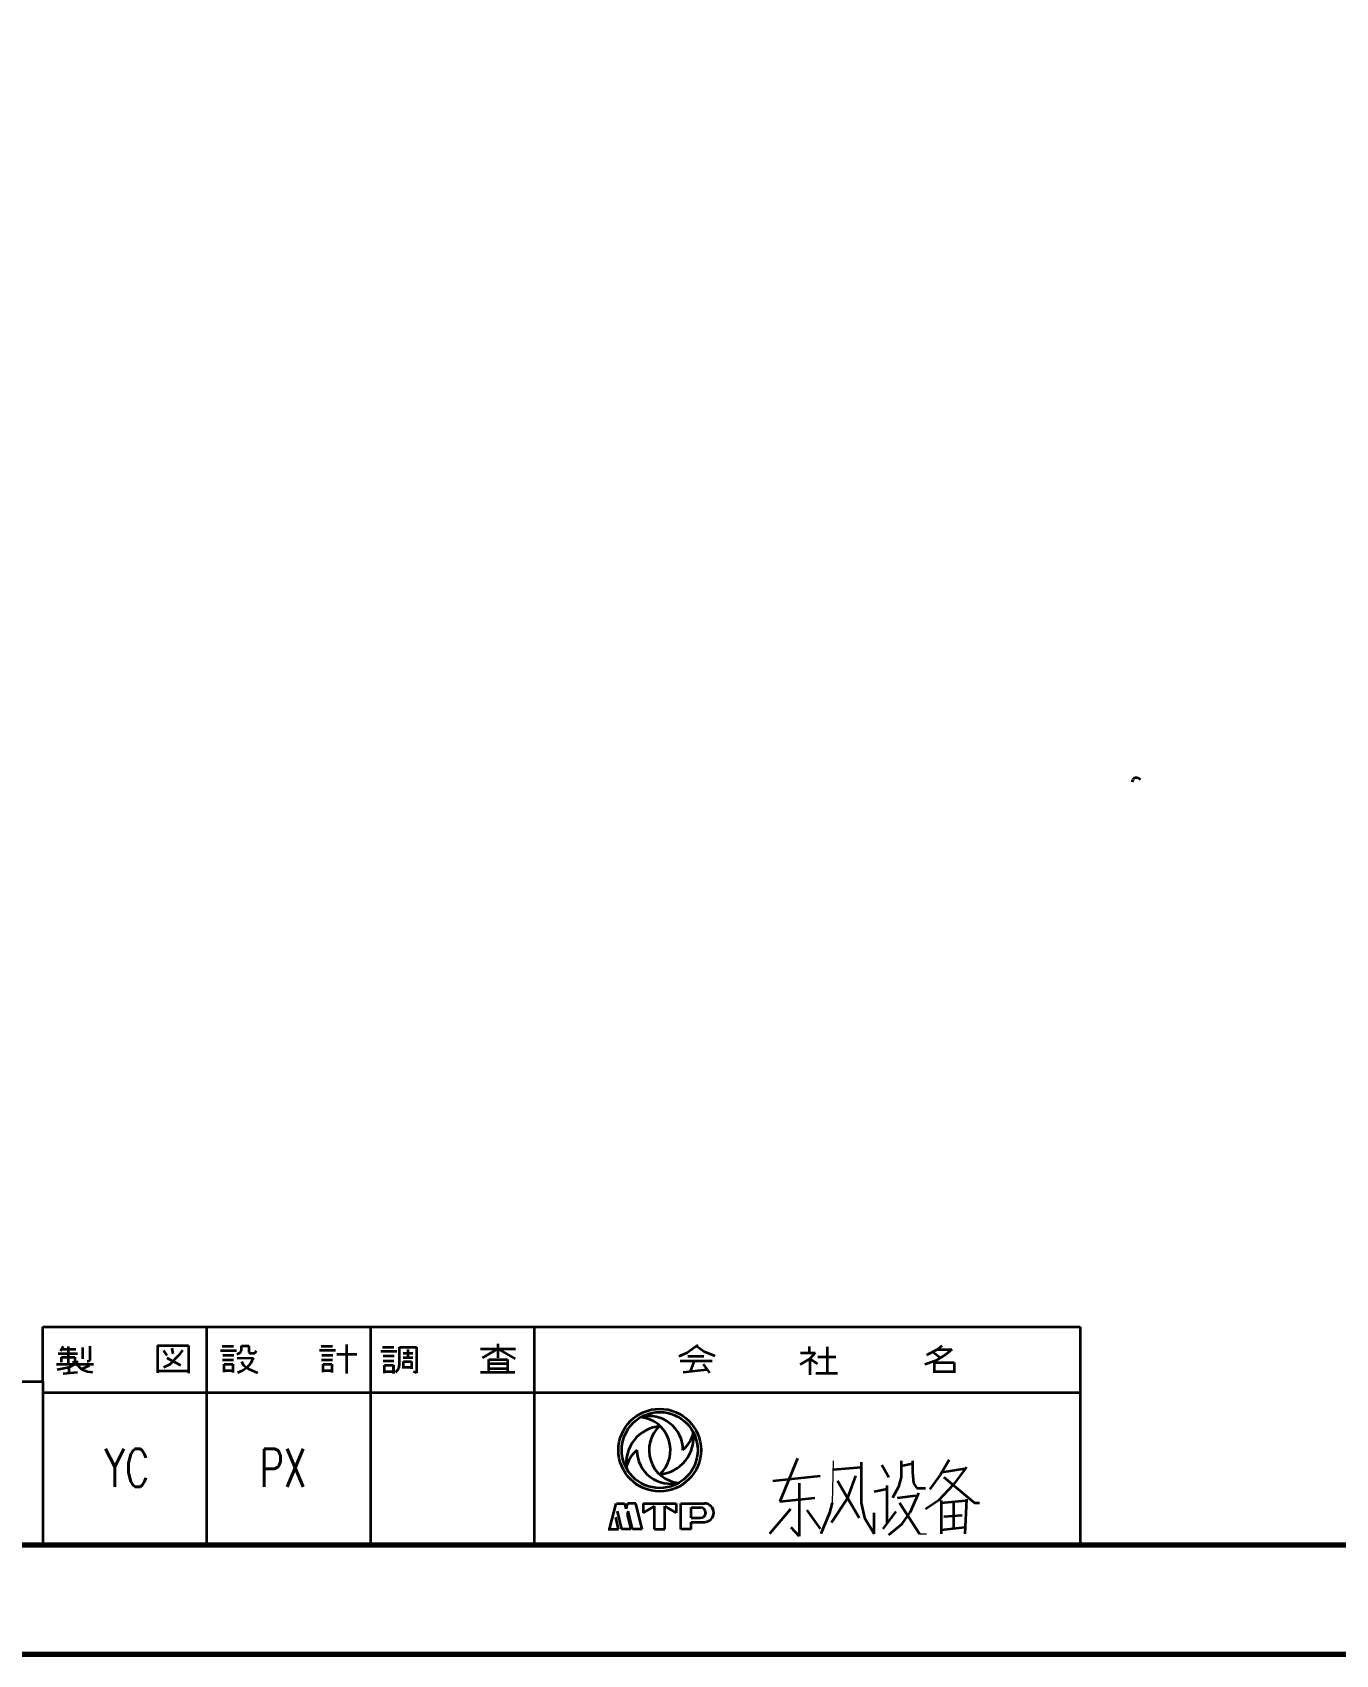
# Model space of a CAD drawing. Header units: millimetres. Extents: x 1333 to 104182, y -62616 to -5704.
# Drawn here: x 43719.6 to 43958.2, y -62590.8 to -62293.8 of the extents above; entities that cross this region are included whole.
import ezdxf
from ezdxf.enums import TextEntityAlignment as Align

# ---------------------------------------------------------------- set-up
doc = ezdxf.new("R2010")
doc.units = ezdxf.units.MM
doc.header["$LTSCALE"] = 0.5
for name, color, linetype in [('08', 1, 'Continuous'), ('11', 3, 'Continuous'), ('SHM_LABEL', 40, 'Continuous')]:
    doc.layers.add(name, color=color, linetype=linetype)
doc.styles.get("Standard").update_dxf_attribs({"font": 'simplex.shx'})

# ---------------------------------------------------------------- blocks, each defined once
blk = doc.blocks.new('999')
at = {"color": 7, "lineweight": 35}
for p, q in [((73587.98, -11853.12), (73872.98, -11853.12)), ((73632.98, -11853.12), (73632.98, -11913.12)), ((73677.98, -11853.12), (73677.98, -11913.12)), ((73722.98, -11853.12), (73722.98, -11913.12)), ((73872.98, -11853.12), (73872.98, -11913.12)), ((73690.69, -11858.7), (73690.69, -11865.74)), ((73708.27, -11859.19), (73717.85, -11859.19)), ((73712.98, -11859.19), (73708.76, -11861.62)), ((73712.98, -11857.77), (73712.98, -11861.59)), ((73712.98, -11859.19), (73717.71, -11861.92)), ((73767.93, -11858.18), (73764.97, -11860.28)), ((73767.61, -11858.4), (73769.67, -11859.86)), ((73798.47, -11858.52), (73798.47, -11860.3)), ((73803.42, -11858.59), (73803.42, -11865.82)), ((73834.98, -11858.34), (73833.77, -11859.34)), ((73689.31, -11862.61), (73689.31, -11864.64)), ((73710.54, -11865.5), (73710.54, -11862.08)), ((73710.54, -11862.08), (73715.61, -11862.08)), ((73710.54, -11863.22), (73715.61, -11863.22)), ((73715.61, -11862.08), (73715.61, -11865.54)), ((73764.97, -11860.28), (73762.71, -11861.29)), ((73763.06, -11862.45), (73771.89, -11862.45)), ((73765.17, -11861.16), (73769.56, -11861.16)), ((73766.92, -11862.45), (73765.82, -11865.36)), ((73769.41, -11863.41), (73771.15, -11865.76)), ((73769.67, -11859.86), (73772.57, -11861.11)), ((73798.7, -11861.89), (73796.05, -11863.44)), ((73796.17, -11860.3), (73800.11, -11860.3)), ((73800.11, -11860.3), (73798.7, -11861.89)), ((73798.7, -11861.89), (73800.82, -11863.26)), ((73798.7, -11861.89), (73798.7, -11866.27)), ((73800.85, -11861.31), (73805.82, -11861.31)), ((73833.25, -11862.45), (73830.25, -11863.43)), ((73833.77, -11859.34), (73830.7, -11860.87)), ((73832.49, -11859.98), (73834.57, -11861.65)), ((73832.96, -11862.87), (73838.34, -11862.87)), ((73832.96, -11865.78), (73832.96, -11862.87)), ((73836.08, -11860.73), (73833.25, -11862.45)), ((73833.77, -11859.34), (73837.73, -11859.34)), ((73837.73, -11859.34), (73836.08, -11860.73)), ((73838.34, -11862.87), (73838.34, -11865.74)), ((73690.69, -11865.74), (73689.84, -11865.51)), ((73708.27, -11865.54), (73717.68, -11865.54)), ((73710.54, -11864.52), (73715.61, -11864.52)), ((73763.94, -11865.58), (73770.41, -11864.82)), ((73800.35, -11865.82), (73806.27, -11865.82)), ((73832.96, -11865.38), (73838.34, -11865.38)), ((73476.98, -11868.12), (73587.98, -11868.12)), ((73587.98, -11871.12), (73872.98, -11871.12)), ((73743.7, -11908.7), (73745.48, -11901.62)), ((73745.55, -11901.62), (73747.82, -11901.62)), ((73745.78, -11903.76), (73746.97, -11908.7)), ((73747.82, -11901.62), (73748.18, -11903.12)), ((73748.64, -11901.62), (73748.18, -11903.12)), ((73748.75, -11903.7), (73748.52, -11904.53)), ((73750.89, -11901.62), (73748.64, -11901.62)), ((73750.02, -11908.7), (73748.75, -11903.7)), ((73752.66, -11908.7), (73750.89, -11901.62)), ((73752.92, -11901.62), (73761.99, -11901.62)), ((73752.92, -11901.62), (73752.92, -11904.17)), ((73752.92, -11904.17), (73756.04, -11902.33)), ((73756.04, -11908.7), (73756.04, -11902.33)), ((73758.88, -11908.7), (73758.88, -11902.33)), ((73761.99, -11904.17), (73758.88, -11902.33)), ((73761.99, -11901.62), (73761.99, -11904.17)), ((73763.22, -11901.62), (73769.74, -11901.62)), ((73763.22, -11908.7), (73763.22, -11901.62)), ((73766.06, -11902.75), (73768.66, -11902.75)), ((73766.06, -11905.59), (73766.06, -11902.75)), ((73745.27, -11905.39), (73746.03, -11908.7)), ((73748.52, -11904.53), (73749.52, -11908.7)), ((73766.06, -11905.59), (73768.66, -11905.59)), ((73766.06, -11906.72), (73769.74, -11906.72)), ((73766.06, -11908.7), (73766.06, -11906.72)), ((73743.29, -11908.7), (73746.12, -11908.7)), ((73749.52, -11908.7), (73746.97, -11908.7)), ((73752.66, -11908.7), (73750.02, -11908.7)), ((73756.04, -11908.7), (73758.88, -11908.7)), ((73766.06, -11908.7), (73763.22, -11908.7))]:
    blk.add_line(p, q, dxfattribs=at)
at = {"color": 7, "lineweight": 35, "ltscale": 0.125}
blk.add_line((73587.98, -11868.12), (73587.98, -11853.12), dxfattribs=at)
at = {"color": 7, "lineweight": 35, "ltscale": 0.012385}
blk.add_line((73593.58, -11858.51), (73592.83, -11859.79), dxfattribs=at)
at = {"color": 7, "lineweight": 35, "ltscale": 0.038324}
blk.add_line((73594.98, -11858.54), (73594.95, -11863.13), dxfattribs=at)
at = {"color": 7, "lineweight": 35, "ltscale": 0.025931}
blk.add_line((73598.95, -11858.79), (73598.95, -11861.9), dxfattribs=at)
at = {"color": 7, "lineweight": 35, "ltscale": 0.033368}
blk.add_line((73600.91, -11858.4), (73600.91, -11862.4), dxfattribs=at)
at = {"color": 7, "lineweight": 35, "ltscale": 0.070776}
for p, q in [((73619.5, -11858.28), (73627.99, -11858.28)), ((73619.5, -11865.17), (73627.99, -11865.17))]:
    blk.add_line(p, q, dxfattribs=at)
at = {"color": 7, "lineweight": 35, "ltscale": 0.062347}
blk.add_line((73619.5, -11858.28), (73619.5, -11865.77), dxfattribs=at)
at = {"color": 7, "lineweight": 35, "ltscale": 0.012539}
blk.add_line((73623.49, -11859.02), (73623.72, -11860.5), dxfattribs=at)
at = {"color": 7, "lineweight": 35, "ltscale": 0.063303}
blk.add_line((73627.99, -11858.28), (73627.99, -11865.88), dxfattribs=at)
at = {"color": 7, "lineweight": 35, "ltscale": 0.025879}
for p, q in [((73637.24, -11858.44), (73640.34, -11858.44)), ((73664.43, -11858.42), (73667.54, -11858.42))]:
    blk.add_line(p, q, dxfattribs=at)
at = {"color": 7, "lineweight": 35, "ltscale": 0.01087}
blk.add_line((73642.58, -11859.68), (73642.58, -11858.37), dxfattribs=at)
at = {"color": 7, "lineweight": 35, "ltscale": 0.017126}
blk.add_line((73642.58, -11858.37), (73644.63, -11858.37), dxfattribs=at)
at = {"color": 7, "lineweight": 35, "ltscale": 0.014682}
blk.add_line((73644.63, -11858.37), (73644.63, -11860.14), dxfattribs=at)
at = {"color": 7, "lineweight": 35, "ltscale": 0.066437}
blk.add_line((73671.45, -11857.97), (73671.45, -11865.94), dxfattribs=at)
at = {"color": 7, "lineweight": 35, "ltscale": 0.025867}
blk.add_line((73681.32, -11858.66), (73684.42, -11858.66), dxfattribs=at)
at = {"color": 7, "lineweight": 35, "ltscale": 0.040677}
blk.add_line((73685.98, -11863.58), (73685.98, -11858.7), dxfattribs=at)
at = {"color": 7, "lineweight": 35, "ltscale": 0.039233}
blk.add_line((73685.98, -11858.7), (73690.69, -11858.7), dxfattribs=at)
at = {"color": 7, "lineweight": 35, "ltscale": 0.085229}
blk.add_line((73591.74, -11863.41), (73601.96, -11863.41), dxfattribs=at)
at = {"color": 7, "lineweight": 35, "ltscale": 0.044715}
blk.add_line((73592.19, -11860.48), (73597.56, -11860.46), dxfattribs=at)
at = {"color": 7, "lineweight": 35, "ltscale": 0.032741}
blk.add_line((73593.15, -11859.25), (73597.08, -11859.29), dxfattribs=at)
at = {"color": 7, "lineweight": 35, "ltscale": 0.011821}
blk.add_line((73593.15, -11862.86), (73593.17, -11861.44), dxfattribs=at)
at = {"color": 7, "lineweight": 35, "ltscale": 0.030435}
blk.add_line((73593.17, -11861.44), (73596.83, -11861.49), dxfattribs=at)
at = {"color": 7, "lineweight": 35, "ltscale": 0.015919}
blk.add_line((73596.87, -11863.41), (73595.16, -11864.26), dxfattribs=at)
at = {"color": 7, "lineweight": 35, "ltscale": 0.003058}
blk.add_line((73596.53, -11862.95), (73596.16, -11862.97), dxfattribs=at)
at = {"color": 7, "lineweight": 35, "ltscale": 0.003768}
blk.add_line((73596.85, -11862.63), (73596.53, -11862.95), dxfattribs=at)
at = {"color": 7, "lineweight": 35, "ltscale": 0.009536}
blk.add_line((73596.83, -11861.49), (73596.85, -11862.63), dxfattribs=at)
at = {"color": 7, "lineweight": 35, "ltscale": 0.008582}
blk.add_line((73597.37, -11862.47), (73597.37, -11863.5), dxfattribs=at)
at = {"color": 7, "lineweight": 35, "ltscale": 0.014683}
blk.add_line((73597.37, -11863.5), (73598.61, -11864.76), dxfattribs=at)
at = {"color": 7, "lineweight": 35, "ltscale": 0.00304}
blk.add_line((73600.59, -11862.65), (73600.23, -11862.65), dxfattribs=at)
at = {"color": 7, "lineweight": 35, "ltscale": 0.003388}
blk.add_line((73600.91, -11862.4), (73600.59, -11862.65), dxfattribs=at)
at = {"color": 7, "lineweight": 35, "ltscale": 0.016097}
blk.add_line((73622.9, -11863.5), (73621.14, -11864.3), dxfattribs=at)
at = {"color": 7, "lineweight": 35, "ltscale": 0.013534}
blk.add_line((73621.19, -11859.66), (73622.12, -11860.98), dxfattribs=at)
at = {"color": 7, "lineweight": 35, "ltscale": 0.035448}
blk.add_line((73622.12, -11861.6), (73625.84, -11863.66), dxfattribs=at)
at = {"color": 7, "lineweight": 35, "ltscale": 0.029906}
blk.add_line((73625.41, -11860.94), (73622.9, -11863.5), dxfattribs=at)
at = {"color": 7, "lineweight": 35, "ltscale": 0.013951}
blk.add_line((73626.37, -11859.56), (73625.41, -11860.94), dxfattribs=at)
at = {"color": 7, "lineweight": 35, "ltscale": 0.036719}
for p, q in [((73636.78, -11859.59), (73641.19, -11859.59)), ((73663.98, -11859.56), (73668.38, -11859.56)), ((73680.86, -11859.81), (73685.27, -11859.81))]:
    blk.add_line(p, q, dxfattribs=at)
at = {"color": 7, "lineweight": 35, "ltscale": 0.024927}
for p, q in [((73637.4, -11862.2), (73640.39, -11862.2)), ((73664.59, -11862.17), (73667.58, -11862.17))]:
    blk.add_line(p, q, dxfattribs=at)
at = {"color": 7, "lineweight": 35, "ltscale": 0.025122}
blk.add_line((73637.44, -11860.89), (73640.46, -11860.89), dxfattribs=at)
at = {"color": 7, "lineweight": 35, "ltscale": 0.018304}
for p, q in [((73637.81, -11865.58), (73637.81, -11863.39)), ((73665, -11865.56), (73665, -11863.36)), ((73681.89, -11865.8), (73681.89, -11863.6))]:
    blk.add_line(p, q, dxfattribs=at)
at = {"color": 7, "lineweight": 35, "ltscale": 0.019971}
for p, q in [((73637.81, -11863.39), (73640.2, -11863.39)), ((73665, -11863.36), (73667.4, -11863.36)), ((73637.81, -11865.15), (73640.2, -11865.15)), ((73665, -11865.12), (73667.4, -11865.12))]:
    blk.add_line(p, q, dxfattribs=at)
at = {"color": 7, "lineweight": 35, "ltscale": 0.019257}
for p, q in [((73640.2, -11863.39), (73640.2, -11865.7)), ((73684.29, -11863.6), (73684.29, -11865.92))]:
    blk.add_line(p, q, dxfattribs=at)
at = {"color": 7, "lineweight": 35, "ltscale": 0.006976}
blk.add_line((73641.39, -11860.66), (73642.15, -11860.3), dxfattribs=at)
at = {"color": 7, "lineweight": 35, "ltscale": 0.03595}
blk.add_line((73641.44, -11861.69), (73645.75, -11861.67), dxfattribs=at)
at = {"color": 7, "lineweight": 35, "ltscale": 0.00629}
blk.add_line((73642.15, -11860.3), (73642.58, -11859.68), dxfattribs=at)
at = {"color": 7, "lineweight": 35, "ltscale": 0.009218}
blk.add_line((73642.56, -11862.65), (73643.1, -11863.61), dxfattribs=at)
at = {"color": 7, "lineweight": 35, "ltscale": 0.014821}
blk.add_line((73643.1, -11863.61), (73644.52, -11864.69), dxfattribs=at)
at = {"color": 7, "lineweight": 35, "ltscale": 0.014299}
blk.add_line((73645.18, -11863.09), (73644.04, -11864.37), dxfattribs=at)
at = {"color": 7, "lineweight": 35, "ltscale": 0.003426}
blk.add_line((73644.63, -11860.14), (73644.99, -11860.34), dxfattribs=at)
at = {"color": 7, "lineweight": 35, "ltscale": 0.01073}
blk.add_line((73644.99, -11860.34), (73646.28, -11860.34), dxfattribs=at)
at = {"color": 7, "lineweight": 35, "ltscale": 0.012738}
blk.add_line((73645.75, -11861.67), (73645.18, -11863.09), dxfattribs=at)
at = {"color": 7, "lineweight": 35, "ltscale": 0.006401}
blk.add_line((73646.28, -11860.34), (73646.66, -11859.68), dxfattribs=at)
at = {"color": 7, "lineweight": 35, "ltscale": 0.02511}
for p, q in [((73664.64, -11860.87), (73667.65, -11860.87)), ((73681.52, -11861.11), (73684.54, -11861.11))]:
    blk.add_line(p, q, dxfattribs=at)
at = {"color": 7, "lineweight": 35, "ltscale": 0.01926}
blk.add_line((73667.4, -11863.36), (73667.4, -11865.67), dxfattribs=at)
at = {"color": 7, "lineweight": 35, "ltscale": 0.045654}
blk.add_line((73668.78, -11860.66), (73674.25, -11860.66), dxfattribs=at)
at = {"color": 7, "lineweight": 35, "ltscale": 0.024915}
blk.add_line((73681.48, -11862.41), (73684.47, -11862.41), dxfattribs=at)
at = {"color": 7, "lineweight": 35, "ltscale": 0.019983}
for p, q in [((73681.89, -11863.6), (73684.29, -11863.6)), ((73681.89, -11865.37), (73684.29, -11865.37))]:
    blk.add_line(p, q, dxfattribs=at)
at = {"color": 7, "lineweight": 35, "ltscale": 0.008641}
blk.add_line((73685.78, -11864.6), (73685.98, -11863.58), dxfattribs=at)
at = {"color": 7, "lineweight": 35, "ltscale": 0.022327}
for p, q in [((73687, -11860.37), (73689.68, -11860.37)), ((73687, -11861.55), (73689.68, -11861.55))]:
    blk.add_line(p, q, dxfattribs=at)
at = {"color": 7, "lineweight": 35, "ltscale": 0.016611}
blk.add_line((73687.04, -11864.6), (73687.04, -11862.61), dxfattribs=at)
at = {"color": 7, "lineweight": 35, "ltscale": 0.018945}
for p, q in [((73687.04, -11862.61), (73689.31, -11862.61)), ((73687.04, -11864.2), (73689.31, -11864.2))]:
    blk.add_line(p, q, dxfattribs=at)
at = {"color": 7, "lineweight": 35, "ltscale": 0.018152}
blk.add_line((73688.29, -11859.37), (73688.29, -11861.55), dxfattribs=at)
at = {"color": 7, "lineweight": 35, "ltscale": 0.027653}
blk.add_line((73595.16, -11864.26), (73591.92, -11864.96), dxfattribs=at)
at = {"color": 7, "lineweight": 35, "ltscale": 0.032907}
blk.add_line((73593.58, -11865.97), (73597.51, -11865.56), dxfattribs=at)
at = {"color": 7, "lineweight": 35, "ltscale": 0.013156}
blk.add_line((73595.16, -11864.26), (73595.16, -11865.83), dxfattribs=at)
at = {"color": 7, "lineweight": 35, "ltscale": 0.01925}
blk.add_line((73600.71, -11863.8), (73598.61, -11864.76), dxfattribs=at)
at = {"color": 7, "lineweight": 35, "ltscale": 0.015107}
blk.add_line((73598.61, -11864.76), (73600.32, -11865.35), dxfattribs=at)
at = {"color": 7, "lineweight": 35, "ltscale": 0.011018}
blk.add_line((73600.32, -11865.35), (73601.62, -11865.58), dxfattribs=at)
at = {"color": 7, "lineweight": 35, "ltscale": 0.013082}
blk.add_line((73642.92, -11865.15), (73641.46, -11865.72), dxfattribs=at)
at = {"color": 7, "lineweight": 35, "ltscale": 0.011358}
blk.add_line((73644.04, -11864.37), (73642.92, -11865.15), dxfattribs=at)
at = {"color": 7, "lineweight": 35, "ltscale": 0.022491}
blk.add_line((73644.52, -11864.69), (73646.98, -11865.79), dxfattribs=at)
at = {"color": 7, "lineweight": 35, "ltscale": 0.010372}
blk.add_line((73685.01, -11865.58), (73685.78, -11864.6), dxfattribs=at)
at = {"color": 7, "lineweight": 35, "ltscale": 0.375}
blk.add_line((73587.98, -11868.12), (73587.98, -11913.12), dxfattribs=at)
at = {"color": 7, "lineweight": 70}
for p, q in [((75894.98, -11913.12), (73476.98, -11913.12)), ((75924.98, -11943.12), (73401.98, -11943.12))]:
    blk.add_line(p, q, dxfattribs=at)
at = {"color": 7, "lineweight": 35}
for points in [[(73795.27, -11889.28), (73790.48, -11901.13)], [(73812.75, -11890.29), (73812.75, -11901.47)], [(73823.77, -11889.95), (73823.77, -11894.36)], [(73826.88, -11889.95), (73826.88, -11893)], [(73836.94, -11889.62), (73834.54, -11893.68)], [(73788.57, -11895.37), (73801.5, -11894.02)], [(73805.09, -11892.33), (73812.75, -11891.65)], [(73809.16, -11900.12), (73811.31, -11894.02)], [(73818.5, -11890.97), (73820.41, -11894.36)], [(73823.77, -11894.36), (73823.05, -11897.07)], [(73823.77, -11891.31), (73826.88, -11890.63)], [(73826.88, -11893), (73827.12, -11896.05)], [(73841.73, -11891.65), (73838.13, -11896.39), (73834.06, -11900.79), (73830.47, -11903.16)], [(73834.54, -11893.68), (73831.67, -11897.74)], [(73835.02, -11893), (73841.25, -11891.99)], [(73835.5, -11894.36), (73843.88, -11901.47), (73845.32, -11901.47)], [(73795.75, -11896.05), (73795.75, -11910.62)], [(73806.29, -11895.37), (73812.27, -11905.54)], [(73819.94, -11897.74), (73816.34, -11898.42)], [(73819.94, -11906.89), (73819.94, -11896.73)], [(73823.05, -11897.07), (73821.37, -11900.12)], [(73828.56, -11898.76), (73826.16, -11904.18)], [(73827.12, -11896.05), (73828.08, -11897.41)], [(73828.08, -11897.41), (73830.47, -11897.41)], [(73793.35, -11903.16), (73787.61, -11909.94)], [(73790.48, -11901.13), (73800.06, -11900.12)], [(73797.9, -11903.5), (73801.5, -11908.58)], [(73804.85, -11901.47), (73804.13, -11904.18)], [(73804.61, -11906.89), (73809.16, -11900.12)], [(73812.75, -11901.47), (73813.71, -11905.54)], [(73822.81, -11900.12), (73827.84, -11899.44)], [(73823.29, -11901.47), (73828.8, -11909.94)], [(73834.78, -11900.79), (73834.78, -11909.94)], [(73834.78, -11901.47), (73841.49, -11900.79)], [(73838.13, -11901.47), (73838.13, -11908.24)], [(73841.73, -11900.45), (73841.25, -11909.94)], [(73804.13, -11904.18), (73801.74, -11909.94)], [(73813.71, -11905.54), (73816.34, -11909.94)], [(73816.34, -11909.94), (73816.34, -11904.18)], [(73822.33, -11903.84), (73818.74, -11908.58)], [(73820.41, -11910.28), (73824.01, -11907.23)], [(73824.01, -11907.23), (73826.16, -11904.18)], [(73835.5, -11905.2), (73840.53, -11904.86)], [(73795.75, -11910.62), (73793.59, -11908.24)], [(73841.25, -11908.24), (73834.78, -11908.92)]]:
    blk.add_lwpolyline(points, dxfattribs=at)
for radius in [11.34, 10.43]:
    blk.add_circle((73757.46, -11886.97), radius, dxfattribs=at)
for centre, radius, start, end in [((73758.37, -11890.48), 10.11, 94.3618, 189.3685), ((73751.34, -11886.97), 9.07, 312.4542, 84.3408), ((73754.51, -11886.97), 9.33, 0, 103.7818), ((73763.58, -11886.97), 9.07, 132.4542, 264.3408), ((73756.55, -11883.45), 10.22, 274.9268, 7.678), ((73757.46, -11879.71), 9.61, 311.5828, 344.9375), ((73757.46, -11894.22), 9.57, 131.0518, 165.2314), ((73760.41, -11886.97), 9.23, 180, 285.8775), ((73768.66, -11904.17), 1.42, 270, 90), ((73769.74, -11904.17), 2.55, 270, 90)]:
    blk.add_arc(centre, radius, start, end, dxfattribs=at)

msp = doc.modelspace()

# ---------------------------------------------------------------- linework, layer by layer
at = {"lineweight": 35, "ltscale": 0.016317}
msp.add_line((43920.981, -62431.03), (43921.153, -62430.606), dxfattribs=at)
at = {"color": 7, "lineweight": 35}
for p, q in [((43721.462, -62530.825), (43911.462, -62530.825)), ((43751.462, -62530.825), (43751.462, -62570.825)), ((43781.462, -62530.825), (43781.462, -62570.825)), ((43811.462, -62530.825), (43811.462, -62570.825)), ((43911.462, -62530.825), (43911.462, -62570.825)), ((43647.462, -62540.825), (43721.462, -62540.825)), ((43721.462, -62542.825), (43911.462, -62542.825))]:
    msp.add_line(p, q, dxfattribs=at)
at = {"color": 7, "lineweight": 35, "ltscale": 0.125}
msp.add_line((43721.462, -62540.825), (43721.462, -62530.825), dxfattribs=at)
at = {"color": 7, "lineweight": 35, "ltscale": 0.044715}
msp.add_line((43724.271, -62535.732), (43727.848, -62535.717), dxfattribs=at)
at = {"color": 7, "lineweight": 35, "ltscale": 0.012385}
msp.add_line((43725.2, -62534.42), (43724.698, -62535.274), dxfattribs=at)
at = {"color": 7, "lineweight": 35, "ltscale": 0.032741}
msp.add_line((43724.91, -62534.914), (43727.529, -62534.939), dxfattribs=at)
at = {"color": 7, "lineweight": 35, "ltscale": 0.038324}
msp.add_line((43726.128, -62534.435), (43726.113, -62537.501), dxfattribs=at)
at = {"color": 7, "lineweight": 35, "ltscale": 0.025931}
msp.add_line((43728.777, -62534.603), (43728.777, -62536.678), dxfattribs=at)
at = {"color": 7, "lineweight": 35, "ltscale": 0.033368}
msp.add_line((43730.085, -62534.344), (43730.085, -62537.013), dxfattribs=at)
at = {"color": 7, "lineweight": 35, "ltscale": 0.070776}
for p, q in [((43742.475, -62534.268), (43748.137, -62534.268)), ((43742.475, -62538.859), (43748.137, -62538.859))]:
    msp.add_line(p, q, dxfattribs=at)
at = {"color": 7, "lineweight": 35, "ltscale": 0.062347}
msp.add_line((43742.475, -62534.268), (43742.475, -62539.255), dxfattribs=at)
at = {"color": 7, "lineweight": 35, "ltscale": 0.013534}
msp.add_line((43743.601, -62535.183), (43744.225, -62536.067), dxfattribs=at)
at = {"color": 7, "lineweight": 35, "ltscale": 0.029906}
msp.add_line((43746.418, -62536.037), (43744.743, -62537.745), dxfattribs=at)
at = {"color": 7, "lineweight": 35, "ltscale": 0.012539}
msp.add_line((43745.138, -62534.756), (43745.291, -62535.747), dxfattribs=at)
at = {"color": 7, "lineweight": 35, "ltscale": 0.013951}
msp.add_line((43747.056, -62535.122), (43746.418, -62536.037), dxfattribs=at)
at = {"color": 7, "lineweight": 35, "ltscale": 0.063303}
msp.add_line((43748.137, -62534.268), (43748.137, -62539.332), dxfattribs=at)
at = {"color": 7, "lineweight": 35, "ltscale": 0.036719}
for p, q in [((43753.998, -62535.137), (43756.935, -62535.137)), ((43772.128, -62535.12), (43775.066, -62535.12)), ((43783.384, -62535.283), (43786.322, -62535.283))]:
    msp.add_line(p, q, dxfattribs=at)
at = {"color": 7, "lineweight": 35, "ltscale": 0.025879}
for p, q in [((43754.301, -62534.374), (43756.372, -62534.374)), ((43772.432, -62534.357), (43774.502, -62534.357))]:
    msp.add_line(p, q, dxfattribs=at)
at = {"color": 7, "lineweight": 35, "ltscale": 0.025122}
msp.add_line((43754.438, -62536.006), (43756.448, -62536.006), dxfattribs=at)
at = {"color": 7, "lineweight": 35, "ltscale": 0.006976}
msp.add_line((43757.072, -62535.854), (43757.574, -62535.61), dxfattribs=at)
at = {"color": 7, "lineweight": 35, "ltscale": 0.00629}
msp.add_line((43757.574, -62535.61), (43757.863, -62535.198), dxfattribs=at)
at = {"color": 7, "lineweight": 35, "ltscale": 0.01087}
msp.add_line((43757.863, -62535.198), (43757.863, -62534.328), dxfattribs=at)
at = {"color": 7, "lineweight": 35, "ltscale": 0.017126}
msp.add_line((43757.863, -62534.328), (43759.233, -62534.328), dxfattribs=at)
at = {"color": 7, "lineweight": 35, "ltscale": 0.014682}
msp.add_line((43759.233, -62534.328), (43759.233, -62535.503), dxfattribs=at)
at = {"color": 7, "lineweight": 35, "ltscale": 0.003426}
msp.add_line((43759.233, -62535.503), (43759.47, -62535.64), dxfattribs=at)
at = {"color": 7, "lineweight": 35, "ltscale": 0.01073}
msp.add_line((43759.47, -62535.64), (43760.329, -62535.64), dxfattribs=at)
at = {"color": 7, "lineweight": 35, "ltscale": 0.006401}
msp.add_line((43760.329, -62535.64), (43760.585, -62535.197), dxfattribs=at)
at = {"color": 7, "lineweight": 35, "ltscale": 0.02511}
for p, q in [((43772.57, -62535.99), (43774.579, -62535.99)), ((43783.826, -62536.152), (43785.835, -62536.152))]:
    msp.add_line(p, q, dxfattribs=at)
at = {"color": 7, "lineweight": 35, "ltscale": 0.045654}
msp.add_line((43775.328, -62535.849), (43778.98, -62535.849), dxfattribs=at)
at = {"color": 7, "lineweight": 35, "ltscale": 0.066437}
msp.add_line((43777.113, -62534.059), (43777.113, -62539.374), dxfattribs=at)
at = {"color": 7, "lineweight": 35, "ltscale": 0.025867}
msp.add_line((43783.689, -62534.52), (43785.758, -62534.52), dxfattribs=at)
at = {"color": 7, "lineweight": 35, "ltscale": 0.040677}
msp.add_line((43786.8, -62537.801), (43786.8, -62534.547), dxfattribs=at)
at = {"color": 7, "lineweight": 35, "ltscale": 0.039233}
msp.add_line((43786.8, -62534.547), (43789.939, -62534.547), dxfattribs=at)
at = {"color": 7, "lineweight": 35, "ltscale": 0.022327}
for p, q in [((43787.477, -62535.659), (43789.263, -62535.659)), ((43787.477, -62536.445), (43789.263, -62536.445))]:
    msp.add_line(p, q, dxfattribs=at)
at = {"color": 7, "lineweight": 35, "ltscale": 0.018152}
msp.add_line((43788.335, -62534.993), (43788.335, -62536.445), dxfattribs=at)
at = {"color": 7, "lineweight": 35, "ltscale": 0.058643}
msp.add_line((43789.939, -62534.547), (43789.939, -62539.239), dxfattribs=at)
at = {"color": 7, "lineweight": 35, "ltscale": 0.079822}
msp.add_line((43801.656, -62534.873), (43808.042, -62534.873), dxfattribs=at)
at = {"color": 7, "lineweight": 35, "ltscale": 0.040539}
msp.add_line((43804.794, -62534.873), (43801.986, -62536.494), dxfattribs=at)
at = {"color": 7, "lineweight": 35, "ltscale": 0.031863}
msp.add_line((43804.794, -62533.923), (43804.794, -62536.473), dxfattribs=at)
at = {"color": 7, "lineweight": 35, "ltscale": 0.045558}
msp.add_line((43804.794, -62534.873), (43807.951, -62536.695), dxfattribs=at)
at = {"color": 7, "lineweight": 35, "ltscale": 0.02061}
msp.add_line((43839.457, -62535.597), (43837.953, -62536.272), dxfattribs=at)
at = {"color": 7, "lineweight": 35, "ltscale": 0.030253}
msp.add_line((43841.431, -62534.197), (43839.457, -62535.597), dxfattribs=at)
at = {"color": 7, "lineweight": 35, "ltscale": 0.036572}
msp.add_line((43839.589, -62536.188), (43842.515, -62536.188), dxfattribs=at)
at = {"color": 7, "lineweight": 35, "ltscale": 0.020979}
msp.add_line((43841.218, -62534.348), (43842.587, -62535.319), dxfattribs=at)
at = {"color": 7, "lineweight": 35, "ltscale": 0.02636}
msp.add_line((43842.587, -62535.319), (43844.525, -62536.152), dxfattribs=at)
at = {"color": 7, "lineweight": 35, "ltscale": 0.032813}
msp.add_line((43860.259, -62535.609), (43862.884, -62535.609), dxfattribs=at)
at = {"color": 7, "lineweight": 35, "ltscale": 0.01478}
msp.add_line((43861.789, -62534.426), (43861.789, -62535.609), dxfattribs=at)
at = {"color": 7, "lineweight": 35, "ltscale": 0.017721}
msp.add_line((43862.884, -62535.609), (43861.945, -62536.67), dxfattribs=at)
at = {"color": 7, "lineweight": 35, "ltscale": 0.041394}
msp.add_line((43863.377, -62536.284), (43866.689, -62536.284), dxfattribs=at)
at = {"color": 7, "lineweight": 35, "ltscale": 0.060178}
msp.add_line((43865.087, -62534.474), (43865.087, -62539.289), dxfattribs=at)
at = {"color": 7, "lineweight": 35, "ltscale": 0.028606}
msp.add_line((43885.324, -62534.969), (43883.278, -62535.995), dxfattribs=at)
at = {"color": 7, "lineweight": 35, "ltscale": 0.022202}
msp.add_line((43884.472, -62535.396), (43885.855, -62536.511), dxfattribs=at)
at = {"color": 7, "lineweight": 35, "ltscale": 0.027627}
msp.add_line((43886.865, -62535.898), (43884.975, -62537.045), dxfattribs=at)
at = {"color": 7, "lineweight": 35, "ltscale": 0.013056}
msp.add_line((43886.13, -62534.306), (43885.324, -62534.969), dxfattribs=at)
at = {"color": 7, "lineweight": 35, "ltscale": 0.032959}
msp.add_line((43885.324, -62534.969), (43887.96, -62534.969), dxfattribs=at)
at = {"color": 7, "lineweight": 35, "ltscale": 0.017956}
msp.add_line((43887.96, -62534.969), (43886.865, -62535.898), dxfattribs=at)
at = {"color": 7, "lineweight": 35, "ltscale": 0.085229}
msp.add_line((43723.967, -62537.684), (43730.786, -62537.684), dxfattribs=at)
at = {"color": 7, "lineweight": 35, "ltscale": 0.027653}
msp.add_line((43726.251, -62538.249), (43724.089, -62538.722), dxfattribs=at)
at = {"color": 7, "lineweight": 35, "ltscale": 0.011821}
msp.add_line((43724.911, -62537.318), (43724.926, -62536.373), dxfattribs=at)
at = {"color": 7, "lineweight": 35, "ltscale": 0.030435}
msp.add_line((43724.926, -62536.373), (43727.361, -62536.403), dxfattribs=at)
at = {"color": 7, "lineweight": 35, "ltscale": 0.032907}
msp.add_line((43725.2, -62539.393), (43727.818, -62539.118), dxfattribs=at)
at = {"color": 7, "lineweight": 35, "ltscale": 0.015919}
msp.add_line((43727.392, -62537.684), (43726.251, -62538.249), dxfattribs=at)
at = {"color": 7, "lineweight": 35, "ltscale": 0.013156}
msp.add_line((43726.251, -62538.249), (43726.251, -62539.301), dxfattribs=at)
at = {"color": 7, "lineweight": 35, "ltscale": 0.003058}
msp.add_line((43727.164, -62537.379), (43726.919, -62537.395), dxfattribs=at)
at = {"color": 7, "lineweight": 35, "ltscale": 0.003768}
msp.add_line((43727.377, -62537.166), (43727.164, -62537.379), dxfattribs=at)
at = {"color": 7, "lineweight": 35, "ltscale": 0.009536}
msp.add_line((43727.361, -62536.403), (43727.377, -62537.166), dxfattribs=at)
at = {"color": 7, "lineweight": 35, "ltscale": 0.008582}
msp.add_line((43727.726, -62537.059), (43727.726, -62537.745), dxfattribs=at)
at = {"color": 7, "lineweight": 35, "ltscale": 0.014683}
msp.add_line((43727.726, -62537.745), (43728.548, -62538.584), dxfattribs=at)
at = {"color": 7, "lineweight": 35, "ltscale": 0.01925}
msp.add_line((43729.949, -62537.944), (43728.548, -62538.584), dxfattribs=at)
at = {"color": 7, "lineweight": 35, "ltscale": 0.015107}
msp.add_line((43728.548, -62538.584), (43729.69, -62538.981), dxfattribs=at)
at = {"color": 7, "lineweight": 35, "ltscale": 0.00304}
msp.add_line((43729.873, -62537.181), (43729.629, -62537.181), dxfattribs=at)
at = {"color": 7, "lineweight": 35, "ltscale": 0.011018}
msp.add_line((43729.69, -62538.981), (43730.558, -62539.134), dxfattribs=at)
at = {"color": 7, "lineweight": 35, "ltscale": 0.003388}
msp.add_line((43730.085, -62537.013), (43729.873, -62537.181), dxfattribs=at)
at = {"color": 7, "lineweight": 35, "ltscale": 0.016097}
msp.add_line((43744.743, -62537.745), (43743.571, -62538.279), dxfattribs=at)
at = {"color": 7, "lineweight": 35, "ltscale": 0.035448}
msp.add_line((43744.225, -62536.479), (43746.707, -62537.852), dxfattribs=at)
at = {"color": 7, "lineweight": 35, "ltscale": 0.024927}
for p, q in [((43754.408, -62536.876), (43756.402, -62536.876)), ((43772.539, -62536.859), (43774.533, -62536.859))]:
    msp.add_line(p, q, dxfattribs=at)
at = {"color": 7, "lineweight": 35, "ltscale": 0.018304}
for p, q in [((43754.682, -62539.134), (43754.682, -62537.669)), ((43772.813, -62539.117), (43772.813, -62537.652)), ((43784.069, -62539.279), (43784.069, -62537.815))]:
    msp.add_line(p, q, dxfattribs=at)
at = {"color": 7, "lineweight": 35, "ltscale": 0.019971}
for p, q in [((43754.682, -62537.669), (43756.28, -62537.669)), ((43754.682, -62538.844), (43756.28, -62538.844)), ((43772.813, -62537.652), (43774.411, -62537.652)), ((43772.813, -62538.827), (43774.411, -62538.827))]:
    msp.add_line(p, q, dxfattribs=at)
at = {"color": 7, "lineweight": 35, "ltscale": 0.019257}
for p, q in [((43756.28, -62537.669), (43756.28, -62539.21)), ((43785.668, -62537.815), (43785.668, -62539.356))]:
    msp.add_line(p, q, dxfattribs=at)
at = {"color": 7, "lineweight": 35, "ltscale": 0.03595}
msp.add_line((43757.102, -62536.54), (43759.978, -62536.525), dxfattribs=at)
at = {"color": 7, "lineweight": 35, "ltscale": 0.013082}
msp.add_line((43758.091, -62538.844), (43757.117, -62539.225), dxfattribs=at)
at = {"color": 7, "lineweight": 35, "ltscale": 0.009218}
msp.add_line((43757.847, -62537.181), (43758.212, -62537.822), dxfattribs=at)
at = {"color": 7, "lineweight": 35, "ltscale": 0.011358}
msp.add_line((43758.837, -62538.325), (43758.091, -62538.844), dxfattribs=at)
at = {"color": 7, "lineweight": 35, "ltscale": 0.014821}
msp.add_line((43758.212, -62537.822), (43759.157, -62538.539), dxfattribs=at)
at = {"color": 7, "lineweight": 35, "ltscale": 0.014299}
msp.add_line((43759.598, -62537.471), (43758.837, -62538.325), dxfattribs=at)
at = {"color": 7, "lineweight": 35, "ltscale": 0.022491}
msp.add_line((43759.157, -62538.539), (43760.8, -62539.271), dxfattribs=at)
at = {"color": 7, "lineweight": 35, "ltscale": 0.012738}
msp.add_line((43759.978, -62536.525), (43759.598, -62537.471), dxfattribs=at)
at = {"color": 7, "lineweight": 35, "ltscale": 0.01926}
msp.add_line((43774.411, -62537.652), (43774.411, -62539.193), dxfattribs=at)
at = {"color": 7, "lineweight": 35, "ltscale": 0.024915}
msp.add_line((43783.795, -62537.022), (43785.789, -62537.022), dxfattribs=at)
at = {"color": 7, "lineweight": 35, "ltscale": 0.019983}
for p, q in [((43784.069, -62537.815), (43785.668, -62537.815)), ((43784.069, -62538.989), (43785.668, -62538.989))]:
    msp.add_line(p, q, dxfattribs=at)
at = {"color": 7, "lineweight": 35, "ltscale": 0.010372}
msp.add_line((43786.151, -62539.13), (43786.666, -62538.479), dxfattribs=at)
at = {"color": 7, "lineweight": 35, "ltscale": 0.008641}
msp.add_line((43786.666, -62538.479), (43786.8, -62537.801), dxfattribs=at)
at = {"color": 7, "lineweight": 35, "ltscale": 0.016611}
msp.add_line((43787.503, -62538.479), (43787.503, -62537.15), dxfattribs=at)
at = {"color": 7, "lineweight": 35, "ltscale": 0.018945}
for p, q in [((43787.503, -62537.15), (43789.019, -62537.15)), ((43787.503, -62538.211), (43789.019, -62538.211))]:
    msp.add_line(p, q, dxfattribs=at)
at = {"color": 7, "lineweight": 35, "ltscale": 0.016949}
msp.add_line((43789.019, -62537.15), (43789.019, -62538.506), dxfattribs=at)
at = {"color": 7, "lineweight": 35, "ltscale": 0.007381}
msp.add_line((43789.939, -62539.239), (43789.369, -62539.086), dxfattribs=at)
at = {"color": 7, "lineweight": 35, "ltscale": 0.078467}
msp.add_line((43801.656, -62539.103), (43807.933, -62539.103), dxfattribs=at)
at = {"color": 7, "lineweight": 35, "ltscale": 0.028476}
msp.add_line((43803.17, -62539.076), (43803.17, -62536.798), dxfattribs=at)
at = {"color": 7, "lineweight": 35, "ltscale": 0.042285}
for p, q in [((43803.17, -62536.798), (43806.553, -62536.798)), ((43803.17, -62537.557), (43806.553, -62537.557)), ((43803.17, -62538.425), (43806.553, -62538.425))]:
    msp.add_line(p, q, dxfattribs=at)
at = {"color": 7, "lineweight": 35, "ltscale": 0.028815}
msp.add_line((43806.553, -62536.798), (43806.553, -62539.103), dxfattribs=at)
at = {"color": 7, "lineweight": 35, "ltscale": 0.073584}
msp.add_line((43838.181, -62537.045), (43844.068, -62537.045), dxfattribs=at)
at = {"color": 7, "lineweight": 35, "ltscale": 0.054241}
msp.add_line((43838.771, -62539.132), (43843.081, -62538.625), dxfattribs=at)
at = {"color": 7, "lineweight": 35, "ltscale": 0.025957}
msp.add_line((43840.757, -62537.045), (43840.023, -62538.987), dxfattribs=at)
at = {"color": 7, "lineweight": 35, "ltscale": 0.024349}
msp.add_line((43842.419, -62537.684), (43843.574, -62539.252), dxfattribs=at)
at = {"color": 7, "lineweight": 35, "ltscale": 0.025641}
msp.add_line((43861.945, -62536.67), (43860.175, -62537.708), dxfattribs=at)
at = {"color": 7, "lineweight": 35, "ltscale": 0.021016}
msp.add_line((43861.945, -62536.67), (43863.354, -62537.587), dxfattribs=at)
at = {"color": 7, "lineweight": 35, "ltscale": 0.036496}
msp.add_line((43861.945, -62536.67), (43861.945, -62539.59), dxfattribs=at)
at = {"color": 7, "lineweight": 35, "ltscale": 0.049365}
msp.add_line((43863.041, -62539.289), (43866.99, -62539.289), dxfattribs=at)
at = {"color": 7, "lineweight": 35, "ltscale": 0.026269}
msp.add_line((43884.975, -62537.045), (43882.977, -62537.696), dxfattribs=at)
at = {"color": 7, "lineweight": 35, "ltscale": 0.044836}
for p, q in [((43884.783, -62537.322), (43888.37, -62537.322)), ((43884.783, -62538.999), (43888.37, -62538.999))]:
    msp.add_line(p, q, dxfattribs=at)
at = {"color": 7, "lineweight": 35, "ltscale": 0.024283}
msp.add_line((43884.783, -62539.264), (43884.783, -62537.322), dxfattribs=at)
at = {"color": 7, "lineweight": 35, "ltscale": 0.023981}
msp.add_line((43888.37, -62537.322), (43888.37, -62539.24), dxfattribs=at)
at = {"color": 7, "lineweight": 35, "ltscale": 0.375}
msp.add_line((43721.462, -62540.825), (43721.462, -62570.825), dxfattribs=at)
at = {"color": 1, "lineweight": 35, "ltscale": 0.060875}
for p, q in [((43825.278, -62567.881), (43826.462, -62563.157)), ((43831.253, -62567.881), (43830.069, -62563.157))]:
    msp.add_line(p, q, dxfattribs=at)
at = {"color": 1, "lineweight": 35, "ltscale": 0.028296}
msp.add_line((43826.323, -62565.675), (43826.829, -62567.881), dxfattribs=at)
at = {"color": 1, "lineweight": 35, "ltscale": 0.018896}
msp.add_line((43826.513, -62563.157), (43828.025, -62563.157), dxfattribs=at)
at = {"color": 1, "lineweight": 35, "ltscale": 0.042394}
msp.add_line((43826.667, -62564.583), (43827.458, -62567.881), dxfattribs=at)
at = {"color": 1, "lineweight": 35, "ltscale": 0.012873}
msp.add_line((43828.025, -62563.157), (43828.265, -62564.159), dxfattribs=at)
at = {"color": 1, "lineweight": 35, "ltscale": 0.013077}
msp.add_line((43828.568, -62563.157), (43828.265, -62564.159), dxfattribs=at)
at = {"color": 1, "lineweight": 35, "ltscale": 0.007166}
msp.add_line((43828.645, -62564.543), (43828.49, -62565.095), dxfattribs=at)
at = {"color": 1, "lineweight": 35, "ltscale": 0.035809}
msp.add_line((43828.49, -62565.095), (43829.159, -62567.881), dxfattribs=at)
at = {"color": 1, "lineweight": 35, "ltscale": 0.018762}
msp.add_line((43830.069, -62563.157), (43828.568, -62563.157), dxfattribs=at)
at = {"color": 1, "lineweight": 35, "ltscale": 0.043036}
msp.add_line((43829.489, -62567.881), (43828.645, -62564.543), dxfattribs=at)
at = {"color": 1, "lineweight": 35, "ltscale": 0.075583}
msp.add_line((43831.426, -62563.157), (43837.473, -62563.157), dxfattribs=at)
at = {"color": 1, "lineweight": 35, "ltscale": 0.021258}
for p, q in [((43831.426, -62563.157), (43831.426, -62564.858)), ((43837.473, -62563.157), (43837.473, -62564.858)), ((43829.159, -62567.881), (43827.458, -62567.881))]:
    msp.add_line(p, q, dxfattribs=at)
at = {"color": 1, "lineweight": 35, "ltscale": 0.030179}
for p, q in [((43831.426, -62564.858), (43833.505, -62563.63)), ((43837.473, -62564.858), (43835.394, -62563.63))]:
    msp.add_line(p, q, dxfattribs=at)
at = {"color": 1, "lineweight": 35, "ltscale": 0.053144}
for p, q in [((43833.505, -62567.881), (43833.505, -62563.63)), ((43835.394, -62567.881), (43835.394, -62563.63))]:
    msp.add_line(p, q, dxfattribs=at)
at = {"color": 1, "lineweight": 35, "ltscale": 0.054325}
msp.add_line((43838.293, -62563.157), (43842.639, -62563.157), dxfattribs=at)
at = {"color": 1, "lineweight": 35, "ltscale": 0.059049}
msp.add_line((43838.293, -62567.881), (43838.293, -62563.157), dxfattribs=at)
at = {"color": 1, "lineweight": 35, "ltscale": 0.021656}
for p, q in [((43840.183, -62563.913), (43841.915, -62563.913)), ((43840.183, -62565.803), (43841.915, -62565.803))]:
    msp.add_line(p, q, dxfattribs=at)
at = {"color": 1, "lineweight": 35, "ltscale": 0.02362}
for p, q in [((43840.183, -62565.803), (43840.183, -62563.913)), ((43825.002, -62567.881), (43826.891, -62567.881)), ((43833.505, -62567.881), (43835.394, -62567.881)), ((43840.183, -62567.881), (43838.293, -62567.881))]:
    msp.add_line(p, q, dxfattribs=at)
at = {"color": 1, "lineweight": 35, "ltscale": 0.022048}
msp.add_line((43831.253, -62567.881), (43829.489, -62567.881), dxfattribs=at)
at = {"color": 1, "lineweight": 35, "ltscale": 0.030705}
msp.add_line((43840.183, -62566.558), (43842.639, -62566.558), dxfattribs=at)
at = {"color": 1, "lineweight": 35, "ltscale": 0.016534}
msp.add_line((43840.183, -62567.881), (43840.183, -62566.558), dxfattribs=at)
at = {"color": 7, "lineweight": 70}
for p, q in [((45259.462, -62570.825), (43647.462, -62570.825)), ((45279.462, -62590.825), (43597.462, -62590.825))]:
    msp.add_line(p, q, dxfattribs=at)
at = {"color": 3}
msp.add_lwpolyline([(43597.462, -61402.825), (45279.462, -61402.825), (45279.462, -62590.825), (43597.462, -62590.825)], close=True, dxfattribs=at)
at = {"color": 7, "lineweight": 13}
for points in [[(43859.657, -62554.93), (43856.464, -62562.833)], [(43866.203, -62555.381), (43866.043, -62563.059)], [(43866.203, -62556.962), (43871.311, -62556.511)], [(43871.311, -62555.607), (43871.311, -62563.059)], [(43875.143, -62556.059), (43876.42, -62558.317)], [(43878.655, -62555.381), (43878.655, -62558.317)], [(43878.655, -62556.285), (43880.73, -62555.833)], [(43880.73, -62555.381), (43880.73, -62557.414)], [(43890.628, -62556.511), (43888.234, -62559.672), (43885.52, -62562.607), (43883.125, -62564.188)], [(43887.435, -62555.156), (43885.839, -62557.865)], [(43886.158, -62557.414), (43890.309, -62556.736)], [(43855.187, -62558.994), (43863.808, -62558.091)], [(43859.976, -62559.446), (43859.976, -62569.156)], [(43867.001, -62558.994), (43870.992, -62565.769)], [(43868.917, -62562.156), (43870.353, -62558.091)], [(43876.101, -62566.672), (43876.101, -62559.898)], [(43878.655, -62558.317), (43878.176, -62560.123)], [(43880.73, -62557.414), (43880.89, -62559.446)], [(43880.89, -62559.446), (43881.529, -62560.349)], [(43885.839, -62557.865), (43883.923, -62560.575)], [(43886.478, -62558.317), (43892.065, -62563.059), (43893.023, -62563.059)], [(43856.464, -62562.833), (43862.85, -62562.156)], [(43865.883, -62566.672), (43868.917, -62562.156)], [(43876.101, -62560.575), (43873.706, -62561.027)], [(43878.176, -62560.123), (43877.058, -62562.156)], [(43878.016, -62562.156), (43881.369, -62561.704)], [(43881.848, -62561.252), (43880.251, -62564.865)], [(43881.529, -62560.349), (43883.125, -62560.349)], [(43885.999, -62562.607), (43885.999, -62568.704)], [(43885.999, -62563.059), (43890.469, -62562.607)], [(43890.628, -62562.381), (43890.309, -62568.704)], [(43858.38, -62564.188), (43854.549, -62568.704)], [(43861.413, -62564.414), (43863.808, -62567.801)], [(43865.564, -62564.865), (43863.968, -62568.704)], [(43866.043, -62563.059), (43865.564, -62564.865)], [(43871.311, -62563.059), (43871.95, -62565.769)], [(43871.95, -62565.769), (43873.706, -62568.704)], [(43873.706, -62568.704), (43873.706, -62564.865)], [(43877.697, -62564.64), (43875.302, -62567.801)], [(43878.336, -62563.059), (43882.007, -62568.704)], [(43878.815, -62566.898), (43880.251, -62564.865)], [(43886.478, -62565.543), (43889.83, -62565.317)], [(43888.234, -62563.059), (43888.234, -62567.575)], [(43859.976, -62569.156), (43858.54, -62567.575)], [(43876.42, -62568.93), (43878.815, -62566.898)], [(43882.007, -62568.704), (43883.285, -62568.704)], [(43890.309, -62567.575), (43885.999, -62568.027)]]:
    msp.add_lwpolyline(points, dxfattribs=at)
at = {"color": 1, "lineweight": 35}
for radius in [7.558, 6.954]:
    msp.add_circle((43834.45, -62553.389), radius, dxfattribs=at)
for centre, radius, start, end in [((43830.368, -62553.389), 6.047, 312.45416, 84.3408), ((43832.485, -62553.389), 6.218, 0, 103.78185), ((43835.054, -62555.732), 6.738, 94.36179, 189.36853), ((43838.531, -62553.389), 6.047, 132.45416, 264.3408), ((43833.845, -62551.046), 6.811, 274.9268, 7.67804), ((43834.45, -62548.552), 6.408, 311.58279, 344.9375), ((43834.45, -62558.226), 6.378, 131.05182, 165.23143), ((43836.415, -62553.389), 6.154, 180.00001, 285.87746), ((43841.915, -62564.858), 0.945, 270, 90), ((43842.639, -62564.858), 1.701, 270, 90)]:
    msp.add_arc(centre, radius, start, end, dxfattribs=at)
at = {"lineweight": 35}
for start_param, end_param in [(3.1417139, 3.49551), (1.9247137, 3.1417139)]:
    msp.add_ellipse((43922.155, -62431.503), major_axis=(0.821, -1.134), ratio=0.5896962, start_param=start_param, end_param=end_param, dxfattribs=at)
at = {"layer": '11'}
msp.add_lwpolyline([(43597.462, -61402.825), (45279.462, -61402.825), (45279.462, -62590.825), (43597.462, -62590.825)], close=True, dxfattribs=at)

# ---------------------------------------------------------------- block references
at = {"layer": '08', "color": 55, "xscale": 0.6666666666860692, "yscale": 0.6666666666642413, "zscale": 0.6666666666666666}
msp.add_blockref('999', (-5337.19, -54628.745), dxfattribs=at)

# ---------------------------------------------------------------- texts
at = {"layer": 'SHM_LABEL', "width": 0.7}
for s, p in [('YC', (43740.968, -62556.634)), ('PX', (43769.81, -62556.634))]:
    msp.add_text(s, height=7, dxfattribs=at).set_placement(p, align=Align.MIDDLE_RIGHT)

doc.saveas('drawing.dxf')
